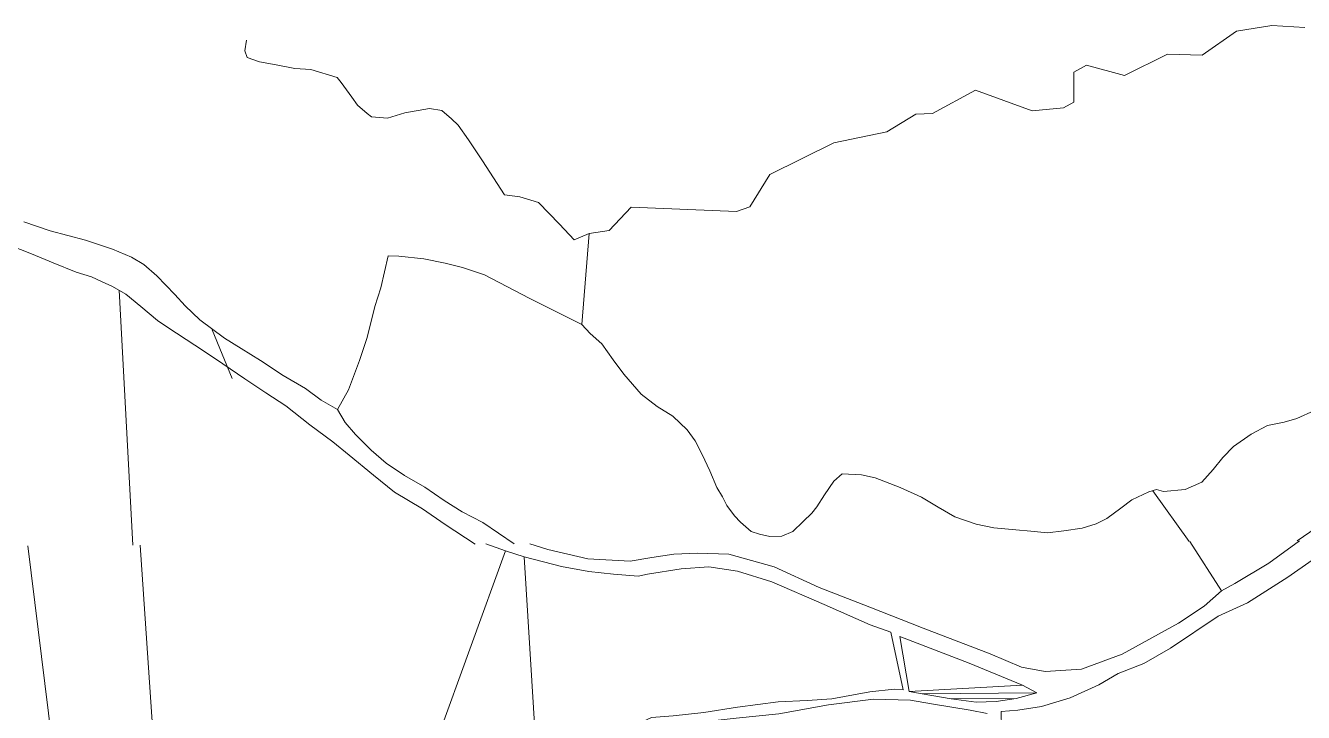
# Model space of a CAD drawing. Header units: millimetres. Extents: x 1956 to 636788, y 2654 to 1331964.
# Drawn here: x 634377 to 635587, y 1331000 to 1331650 of the extents above; entities that cross this region are included whole.
import ezdxf

# ---------------------------------------------------------------- set-up
doc = ezdxf.new("R2010")
doc.units = ezdxf.units.MM
for name, color, linetype in [('2', 7, 'Continuous'), ('3', 7, 'Continuous'), ('CVL_CUADCON_TIT', 1, 'Continuous')]:
    doc.layers.add(name, color=color, linetype=linetype)

msp = doc.modelspace()

# ---------------------------------------------------------------- linework, layer by layer
at = {"layer": '2', "color": 1, "lineweight": 0}
for p, q in [((634903.525, 1331367.254), (634910.538, 1331453.477)), ((634478.213, 1331158.113), (634465.345, 1331399.64)), ((635479.083, 1331161.833), (635444.455, 1331209.823)), ((634378.678, 1331157.742), (634402.865, 1330963.584)), ((634729.738, 1330872.43), (634831.404, 1331152.905)), ((634812.863, 1331159.354), (634831.404, 1331152.905)), ((634848.928, 1331147.291), (634831.404, 1331152.905)), ((635509.696, 1331114.933), (635479.768, 1331161.833)), ((634848.928, 1331147.291), (634861.666, 1330940.379))]:
    msp.add_line(p, q, dxfattribs=at)
for points in [[(634910.538, 1331453.477), (634929.572, 1331456.141), (634950.246, 1331478.391), (635050.11, 1331474.204), (635062.781, 1331478.607), (635081.617, 1331509.234), (635142.373, 1331539.368), (635192.599, 1331549.605), (635219.915, 1331566.559), (635235.915, 1331567.17), (635276.66, 1331589.041), (635330.144, 1331569.557), (635360.099, 1331572.546), (635369.716, 1331577.692), (635369.769, 1331606.164), (635381.662, 1331612.85), (635417.803, 1331603.169), (635458.56, 1331623.26), (635491.338, 1331622.2), (635523.693, 1331645.033), (635557.442, 1331650.334), (635588.701, 1331648.502)], [(634910.538, 1331453.477), (634896.356, 1331447.284), (634882.533, 1331462.194), (634862.573, 1331482.91), (634845.007, 1331488.136), (634830.514, 1331490.076), (634809.457, 1331522.225), (634796.36, 1331542.223), (634786.61, 1331555.888), (634780.217, 1331561.948), (634771.015, 1331570.023), (634759.317, 1331571.727), (634735.974, 1331567.764), (634719.499, 1331562.574), (634704.502, 1331563.748), (634700.161, 1331567.025), (634691.213, 1331575.102), (634685.826, 1331582.439), (634675.821, 1331596.357), (634671.722, 1331601.16), (634647.029, 1331608.627), (634631.778, 1331609.8), (634613.972, 1331613.245), (634598.203, 1331615.939), (634586.489, 1331619.931), (634584.412, 1331626.273), (634585.865, 1331636.451)], [(634672.161, 1331286.705), (634656.857, 1331295.504), (634641.791, 1331306.592), (634620.619, 1331318.912), (634599.181, 1331333.01), (634581.063, 1331344.587), (634565.246, 1331354.145), (634541.752, 1331371.534), (634527.94, 1331384.918), (634517.958, 1331395.531), (634509.511, 1331404.628), (634501.067, 1331413.217), (634488.797, 1331424.069), (634477.064, 1331430.857), (634458.973, 1331438.621), (634433.51, 1331447.1), (634399.914, 1331456.035), (634374.959, 1331464.518)], [(634342.82, 1331447.024), (634361.398, 1331442.314), (634382.287, 1331434.059), (634402.924, 1331425.549), (634424.578, 1331416.791), (634439.09, 1331412.309), (634448.773, 1331408.05), (634458.968, 1331403.285)], [(634458.968, 1331403.285), (634471.721, 1331395.995), (634486.028, 1331384.394), (634501.619, 1331371.021), (634511.32, 1331364.22), (634537.094, 1331347.608), (634556.745, 1331334.77), (634584.316, 1331315.627), (634604.223, 1331302.537), (634623.362, 1331290.204), (634646.097, 1331272.301), (634667.804, 1331256.171), (634683.389, 1331243.561), (634706.385, 1331224.644), (634726.313, 1331208.503), (634752.844, 1331192.658), (634774.034, 1331177.796), (634802.609, 1331159.318)], [(634839.686, 1331159.456), (634809.84, 1331179.552), (634790.207, 1331189.848), (634773.11, 1331200.669), (634754.987, 1331213.009), (634735.601, 1331224.323), (634718.245, 1331235.905), (634703.932, 1331248.269), (634689.347, 1331263.174), (634679.36, 1331274.549), (634672.161, 1331286.705)], [(635581.205, 1331162.212), (635605.222, 1331178.827), (635620.651, 1331188.333), (635639.92, 1331193.541), (635658.162, 1331200.522), (635675.39, 1331206.988), (635685.014, 1331211.118), (635706.025, 1331221.676)], [(635621.785, 1331162.361), (635572.462, 1331128.07), (635534.327, 1331103.464), (635506.622, 1331091.046), (635461.367, 1331060.602), (635436.2, 1331046.147), (635411.8, 1331036.773), (635393.497, 1331025.868), (635366.3, 1331013.702), (635339.106, 1331005.349), (635316.746, 1331001.819), (635300.994, 1331000.822)], [(634485.127, 1331158.137), (634497.89, 1330972.613), (634402.865, 1330963.584)], [(634854.532, 1331159.509), (634871.546, 1331154.124), (634909.392, 1331145.435), (634949.53, 1331143.097), (634969.859, 1331146.628), (634990.949, 1331149.651), (635013.307, 1331150.64), (635042.775, 1331149.586), (635085.952, 1331137.839), (635128.613, 1331118.214), (635176.357, 1331099.599), (635226.893, 1331079.709), (635290.636, 1331055.228), (635320.092, 1331042.736), (635342.699, 1331038.64), (635376.999, 1331040.884), (635415.631, 1331055.069), (635468.76, 1331084.485), (635493.167, 1331100.466), (635509.696, 1331114.933)], [(635583.42, 1331162.219), (635554.438, 1331141.056), (635522.406, 1331121.779), (635509.696, 1331114.933)], [(635208.031, 1331021.274), (635196.402, 1331075.681), (635176.847, 1331082.823), (635133.169, 1331101.941), (635083.651, 1331123.609), (635051.142, 1331133.563), (635023.964, 1331137.663), (634997.794, 1331135.918), (634965.777, 1331130.621), (634956.883, 1331128.854), (634933.512, 1331130.662), (634910.141, 1331133.234), (634884.486, 1331138.096), (634848.928, 1331147.291)], [(634861.666, 1330940.379), (634890.134, 1330953.052), (634929.534, 1330972.827), (634956.226, 1330988.552), (634969.699, 1330995.143), (634990.025, 1330996.643), (635019.244, 1330999.91), (635051.006, 1331004.953), (635089.628, 1331009.733), (635117.067, 1331010.969), (635140.442, 1331012.718), (635176.526, 1331019.281), (635199.394, 1331021.794), (635208.031, 1331021.274)], [(635287.782, 1330998.806), (635271.525, 1331001.877), (635234.947, 1331008.023), (635214.88, 1331011.353), (635179.821, 1331012.414), (635137.388, 1331006.876), (635090.378, 1330998.548), (635049.724, 1330994.279), (634998.4, 1330988.753), (634972.989, 1330983.447), (634942.995, 1330969.506), (634896.476, 1330944.402), (634856.824, 1330926.152), (634822.51, 1330911.708), (634779.552, 1330890.412), (634766.585, 1330881.278)], [(635300.994, 1331000.822), (635301.231, 1330985.063), (635300.438, 1330955.835), (635307.013, 1330927.613), (635321.707, 1330888.706), (635346.054, 1330848.516), (635378.023, 1330808.063), (635422.415, 1330744.21), (635463.508, 1330683.156), (635476.952, 1330663.314), (635502.365, 1330669.89), (635564.375, 1330690.145), (635617.748, 1330710.157)]]:
    msp.add_lwpolyline(points, dxfattribs=at)
at = {"layer": '3', "color": 1, "lineweight": 0}
for points in [[(634672.161, 1331286.705), (634682.699, 1331305.33), (634692.919, 1331333.105), (634700.385, 1331355.015), (634707.546, 1331384.295), (634713.265, 1331401.873), (634720.164, 1331432.168), (634730.327, 1331431.979), (634753.97, 1331429.335), (634774.321, 1331425.399), (634790.608, 1331421.182), (634811.488, 1331414.199), (634853.814, 1331392.101), (634881.6, 1331378.298), (634903.525, 1331367.254)], [(634903.525, 1331367.254), (634911.461, 1331358.662), (634922.707, 1331348.82), (634933.228, 1331333.89), (634943.486, 1331320.228), (634959.877, 1331301.268), (634974.947, 1331289.672), (634989.747, 1331280.361), (635003.301, 1331267.484), (635010.995, 1331257.111), (635017.691, 1331244.189), (635024.915, 1331228.474), (635031.631, 1331212.757), (635036.774, 1331203.892), (635040.895, 1331195.784), (635048.332, 1331185.918), (635053.962, 1331180.107), (635064.185, 1331171.276), (635071.824, 1331168.783), (635081.748, 1331166.305), (635093.176, 1331166.887), (635103.56, 1331171.275), (635113.403, 1331180.49), (635121.474, 1331188.677), (635126.259, 1331194.555), (635133.547, 1331205.787), (635142.346, 1331218.808), (635150.172, 1331225.722), (635168.469, 1331224.823), (635181.444, 1331222.11), (635205.134, 1331212.857), (635225.522, 1331203.583), (635241.338, 1331194.279), (635257.153, 1331184.975), (635277.271, 1331177.987), (635293.806, 1331174.788), (635314.65, 1331172.889), (635328.886, 1331171.455), (635344.646, 1331170.031), (635360.129, 1331171.911), (635377.64, 1331174.311), (635390.821, 1331178.464), (635400.946, 1331183.613), (635414.341, 1331193.359), (635424.702, 1331201.052), (635440.905, 1331208.783), (635448.004, 1331210.862)], [(635448.004, 1331210.862), (635454.621, 1331209.125), (635475.184, 1331211.037), (635491.141, 1331217.75), (635501.724, 1331230.02), (635510.789, 1331241.263), (635521.131, 1331251.753), (635537.816, 1331263.3), (635553.254, 1331271.534), (635568.981, 1331274.686), (635580.897, 1331278.067), (635597.609, 1331285.801), (635613.306, 1331293.274), (635625.678, 1331304.031), (635639.833, 1331314.036), (635650.965, 1331320.463), (635669.151, 1331335.324)]]:
    msp.add_lwpolyline(points, dxfattribs=at)
at = {"layer": 'CVL_CUADCON_TIT', "color": 1, "lineweight": 0, "ltscale": 0.5}
msp.add_line((634572.53, 1331315.975), (634553.396, 1331362.169), dxfattribs=at)

# ---------------------------------------------------------------- meshes
at = {"layer": '2', "color": 1, "lineweight": 0}
mesh = msp.add_polyface(dxfattribs=at)
corners = [(635321.09, 1331025.706), (635213.619, 1331019.742), (635334.801, 1331018.317), (635226.065, 1331017.439), (635315.233, 1331013.005), (635253.499, 1331012.829), (635270.556, 1331046.611), (635296.178, 1331010.233), (635277.377, 1331009.494), (635204.782, 1331071.858)]
mesh.append_faces([[corners[k] for k in face] for face in [(1, 0, 6, 9), (4, 5, 8, 7)]], dxfattribs={"vtx0": -1, "color": 1})
mesh.append_faces([[corners[k] for k in face] for face in [(0, 1, 3, 2), (2, 3, 5, 4)]], dxfattribs={"vtx0": -1, "vtx2": -1, "color": 1})

doc.saveas('drawing.dxf')
